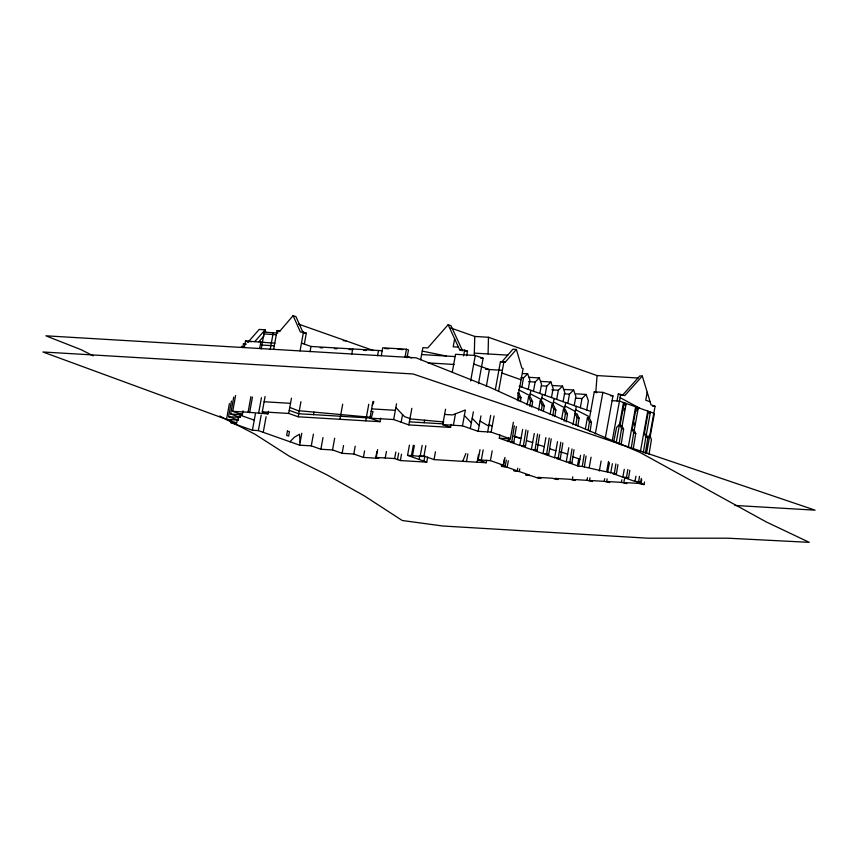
<?xml version="1.0" encoding="UTF-8"?>
<svg xmlns="http://www.w3.org/2000/svg" width="858" height="858" viewBox="0 0 858 858"><rect width="100%" height="100%" fill="white"/><g stroke="black" fill="none" stroke-linecap="round" stroke-linejoin="round"><path stroke-width="1.29" d="M419.423 459.556L419.423 455.941M474.26 355.469L474.764 336.443L450.6 327.928M488.095 353.946L488.459 337.269L474.764 336.443M595.806 392.117L597.071 375.568L488.459 337.269M516.366 426.533L513.835 442.278L511.818 441.57L514.35 425.825M518.35 400.89L518.983 396.954L517.975 394.841M520.366 401.608L520.999 397.672L518.993 393.436L517.728 392.985M527.981 430.63L525.45 446.375L523.434 445.667L525.965 429.922M529.761 406.306L530.598 401.051L528.592 396.814L530.609 397.533L532.625 401.769L531.778 407.014M539.607 434.727L537.076 450.482L535.049 449.764L537.58 434.019M541.377 410.403L542.224 405.148L540.208 400.911L542.224 401.63L544.24 405.866L543.393 411.111M551.222 438.824L548.691 454.579L546.675 453.861L549.206 438.116M552.788 415.808L553.839 409.255L551.823 405.008L553.85 405.727L555.855 409.963L554.804 416.527M562.837 442.932L560.306 458.676L558.29 457.957L560.821 442.213M564.189 421.224L565.454 413.352L563.449 409.116L565.465 409.824L567.481 414.06L566.216 421.932M574.034 449.646L571.932 462.773L569.905 462.054L572.018 448.938M575.815 425.321L577.08 417.449L575.064 413.213L577.08 413.921L579.096 418.157L577.831 426.029M617.91 464.607L616.43 473.788C604.987 471.643 593.629 469.058 582.282 466.42L584.18 454.611M588.191 429.686L589.457 421.814L587.44 417.578L589.457 418.286L591.473 422.522L590.014 431.617M584.309 467.138L586.089 456.038M614.414 473.08L615.883 463.899M619.047 444.208L621.578 428.464L620.066 425.289L623.959 403.85L623.509 402.52L616.194 442.76M621.074 444.927L623.594 429.182L622.093 426.008L625.986 404.568L625.536 403.228L625.064 405.791M629.815 470.195L628.56 478.067L626.533 477.359L627.799 469.487M631.177 448.487L633.697 432.743L632.196 429.568L636.089 408.129L635.639 406.799L628.324 447.039M633.193 449.206L635.724 433.462L634.212 430.276L638.105 408.837L637.655 407.507L636.958 411.336M641.312 478.41L640.679 482.346L638.663 481.628L639.5 476.383M643.296 452.767L645.827 437.022L644.315 433.837L648.208 412.408L647.758 411.068L640.443 451.319M645.313 453.474L647.844 437.73L646.331 434.556L650.235 413.116L649.774 411.786M624.56 478.592L623.852 482.518L638.577 483.397L644.068 484.62L644.497 481.981M649.023 454.29L651.404 439.789L650.257 436.143L654.15 414.704L653.817 413.213L619.465 401.094L612.108 400.654M237.355 419.004L236.636 422.951L226.533 419.39L229.408 403.603M238.91 416.173L238.202 420.088L228.603 416.698L231.446 401.072M240.969 413.492L240.261 417.396L230.663 414.017L233.741 397.082M242.739 347.587L243.447 343.672L246.042 343.833M377.638 449.624L376.222 457.443L378.743 458.333L363.395 457.411L353.796 454.032L342.138 453.324L332.539 449.946L320.881 449.249L311.282 445.86L299.614 445.163L258.365 430.609L252.424 430.255L230.705 422.597L231.167 420.066M243.039 410.8L242.331 414.714L232.733 411.325L235.607 395.484M244.337 347.479L245.517 340.991L274.914 343.189M268.479 411.272L268.007 413.878L248.08 412.248L250.922 396.611M259.674 348.423L260.864 341.902M249.592 412.784L252.434 397.147M261.197 348.949L264.243 332.185L277.949 333.011M252.424 430.255L255.448 413.599M258.601 413.32L261.443 397.683M270.195 349.485L273.241 332.722M258.365 430.609L261.197 414.982M268.007 413.878L262.28 411.861L265.079 396.514M273.638 349.378L277.048 330.609L280.126 330.791L293.114 315.658L295.978 316.666L303.239 333.011M263.245 432.335L266.087 416.698M380.673 418.211L380.04 421.696L298.198 416.795L288.685 413.438L291.452 398.209M300.053 350.879L303.453 332.185L300.375 332.003L293.114 315.658M304.322 344.112L306.306 333.194L303.453 332.185M298.198 416.795L300.944 401.683M310.028 351.705L310.982 346.46L301.469 343.103M299.614 445.163L301.78 433.215M311.282 445.86L313.406 434.137M320.881 449.249L323.005 437.526M332.539 449.946L334.674 438.224M339.94 419.294L342.685 404.193M351.769 354.204L352.724 348.959M342.138 453.324L343.554 445.516M353.796 454.032L355.223 446.214M365.744 420.838L368.768 404.236M377.574 355.748L378.528 350.504M380.04 421.696L369.937 418.136L372.994 401.351M381.295 355.662L382.722 347.801L406.456 349.217L408.483 349.925L407.046 357.797M363.395 457.411L364.586 450.9M375.675 458.151L376.855 451.63M385.221 457.979L386.411 451.469M451.126 424.345L450.579 427.402L408.837 424.903L393.683 419.551L396.535 403.818M405.03 357.089L406.456 349.217M401.169 422.2L402.563 414.575M427.681 457.089L426.758 462.14L400.364 460.564L394.637 458.547L395.817 452.027M397.501 459.556L398.68 453.035M400.364 460.564L401.512 454.247M408.837 424.903L411.84 408.344M420.667 359.813L422.876 347.651L427.777 347.94L448.133 324.721L450.997 325.729L462.569 350.868M426.758 462.14L407.561 455.373L409.416 445.173M422.157 445.42L420.259 455.834L422.286 456.553L411.454 455.609L413.341 445.184M412.462 455.963L414.35 445.538M486.668 460.306L486.229 462.741L434.051 459.62L423.949 456.059L425.836 445.634M423.895 461.132L424.839 455.92M454.633 338.846L453.185 346.825L458.451 347.136M434.051 459.62L435.467 451.801M450.579 427.402L442.749 424.635L445.549 409.212M452.316 371.954L455.534 354.3L475.278 355.48L483.108 358.247L478.474 383.719M463.567 355.909L464.618 350.15L459.706 349.86L448.133 324.721M453.389 425.278L455.469 413.803M466.645 355.77L467.481 351.158L464.618 350.15M513.363 422.275L510.338 438.888L491.141 432.121L478.153 431.338L462.494 425.825L465.368 409.985L452.574 414.918L444.594 414.446M470.645 380.963L475.278 355.48M470.323 428.582L473.359 411.872M466.484 461.561L467.867 453.914M478.153 431.338L480.952 415.916M486.304 386.486L489.382 369.541L473.723 364.017M477.123 462.194L478.507 454.547M486.229 462.741L478.142 459.888L479.997 449.699M481.317 460.081L483.172 449.882M487.666 431.917L490.669 415.422M495.366 389.532L500.45 361.572L505.19 362.226L516.387 349.431L521.857 368.103L523.123 368.554L517.342 400.375M491.141 432.121L494.079 415.948M498.573 391.227L503.925 361.786M504.976 457.443L503.56 465.261L490.422 460.628L492.192 450.879M509.309 439.285L508.891 441.613L499.292 438.234L499.892 434.909M503.12 465.83L504.3 459.309M508.848 437.419L508.129 441.344L511.818 441.57M517.975 393.071L518.993 393.436M517.739 468.211L517.267 470.817L507.164 467.256L501.458 466.323L505.137 466.538L506.327 460.027M507.164 467.256L508.344 460.735M521.836 387.119L523.509 377.938L527.659 373.82L529.912 380.191L528.238 389.371M523.434 445.667L519.755 445.441L522.661 429.44M527.112 404.955L528.592 396.814M530.845 390.293L529.579 397.297L528.571 396.932M533.462 391.216L535.124 382.035L539.285 377.917L541.527 384.287L539.854 393.468M572.758 476.823L572.286 479.429L575.31 480.501L569.83 479.29L555.094 478.399L558.129 479.472L555.673 479.322L552.638 478.26L537.902 477.38L540.937 478.442L538.481 478.292L531.413 475.804L525.707 474.871L529.386 475.085L519.283 471.525L519.755 468.94M535.049 449.764L531.37 449.538L534.287 433.505M538.513 410.242L540.208 400.911M541.216 401.276L542.471 394.39M545.077 395.313L546.75 386.132L550.9 382.014L553.142 388.384L551.48 397.565M546.675 453.861L542.985 453.646L545.903 437.601M550.128 414.339L551.823 405.008M552.831 405.373L554.086 398.487M556.692 399.41L558.365 390.229L562.516 386.111L564.768 392.481L563.095 401.662M558.29 457.957L554.611 457.743L557.528 441.634M561.55 419.519L563.449 409.116M564.457 409.47L565.701 402.584M567.814 403.324L569.476 394.144L573.627 390.025L575.879 396.407L574.206 405.587M569.905 462.054L566.226 461.84L568.79 447.726M572.972 424.721L576.308 406.327M580.308 407.743L581.981 398.552L586.132 394.444L588.384 400.815L586.711 409.995M577.466 465.797L578.732 458.805M582.282 466.42L578.603 466.205L580.566 455.384M585.381 428.882L587.44 417.578M588.073 417.792L588.363 416.173L575.686 409.77M589.457 418.286L594.262 391.849L602.863 392.363L612.966 395.935L605.233 438.449M589.221 467.428L591.076 457.207M595.313 433.891L602.863 392.363M589.95 477.842L589.467 480.459L592.503 481.531L587.011 480.319L587.494 477.702M599.324 470.988L601.126 461.046M617.009 400.943L618.275 394.036L624.763 395.613L642.299 376.061L651.04 404.869L655.072 406.295L646.503 453.453M607.132 478.882L606.66 481.488L609.695 482.561L604.204 481.349L604.675 478.732M606.681 471.439L608.494 461.486M612.204 441.044L620.72 394.187M610.724 472.855L612.398 463.695M624.141 410.896L624.603 408.344M623.852 482.518L626.876 483.59L621.396 482.378L621.868 479.751M626.533 477.359L622.854 477.134L624.281 469.283M634.405 425.386L634.866 422.833M647.2 392.245L645.752 400.236L650.085 401.759M638.663 481.628L634.974 481.413L635.928 476.179M641.033 483.547L641.752 479.622M607.7 471.793L609.523 462.676M613.695 441.827L616.559 427.499L619.562 424.227M313.481 414.629L313.985 412.108M424.12 422.726L424.624 420.206M462.709 461.336L465.883 453.507M372.286 405.212L373.884 401.726M371.224 418.211L373.058 411.486L371.171 411.379M247.994 342.224L259.191 329.429L265.122 329.783L265.851 332.271M254.794 341.602L265.122 329.783M258.88 341.795L264.007 335.928M622.307 395.463L639.843 375.922L642.299 376.061M647.618 437.376L649.871 434.92M289.983 441.763L294.283 437.29L299.463 434.245L300.139 442.299M734.845 505.448L815.1 510.167L413.073 373.97L42.9 351.984L231.349 421.181M304.268 333.076L306.306 333.194M263.921 333.966L276.448 334.717M516.387 349.431L512.912 349.217L501.716 362.022L505.19 362.226M343.318 340.68L345.956 340.841M465.025 351.008L467.481 351.158M474.41 353.131L507.839 355.137M384.749 348.509L388.706 348.745M397.93 349.303L403.206 349.614M245.474 341.334L251.405 341.688M310.982 346.46L382.218 350.729M320.216 347.747L322.64 347.898M334.395 348.605L337.065 348.756M349.067 349.474L351.726 349.635M363.728 350.354L366.387 350.514M261.904 345.045L274.442 345.795M421.61 354.558L454.794 356.553M480.544 358.086L483.108 358.247M428.013 362.902L454.096 364.457M597.071 375.568L638.138 378.024M485.542 369.305L502.38 370.313M522.629 373.52L527.659 373.82M529.214 377.316L539.285 377.917M520.892 377.777L523.509 377.938M540.84 381.413L550.9 382.014M528.582 381.638L535.124 382.035M552.455 385.51L562.516 386.111M541.505 385.821L546.75 386.132M563.567 389.425L573.627 390.025M551.823 389.832L558.365 390.229M610.51 395.785L612.966 395.935M576.072 393.833L586.132 394.444M564.242 393.833L569.476 394.144M575.439 398.166L581.981 398.552M652.616 406.156L655.072 406.295M264.125 401.748L290.519 403.335M371.621 408.88L395.356 410.306M371.214 418.082L298.745 413.749L289.232 410.392M369.937 418.136L393.683 419.551M262.28 411.861L288.685 413.438M232.733 411.325L248.08 412.248M409.384 421.846L443.414 423.884M442.749 424.635L462.494 425.825M230.663 414.017L242.331 414.714M228.603 416.698L240.261 417.396M226.533 419.39L238.202 420.088M499.292 438.234L510.338 438.888M230.705 422.597L236.636 422.951M513.835 442.278L510.156 442.063L519.755 445.441M525.45 446.375L521.771 446.16L531.37 449.538M537.076 450.482L533.386 450.257L542.985 453.646M548.691 454.579L545.012 454.354L554.611 457.743M560.306 458.676L556.628 458.451L566.226 461.84M571.932 462.773L568.243 462.548L578.603 466.205M420.259 455.834L423.949 456.059M407.561 455.373L411.454 455.609M478.142 459.888L490.422 460.628M376.222 457.443L394.637 458.547M503.56 465.261L501.104 465.111L505.137 466.538M616.43 473.788L612.751 473.573L622.854 477.134M517.267 470.817L513.577 470.592L519.283 471.525M628.56 478.067L624.871 477.852L634.974 481.413M640.679 482.346L637.001 482.121L644.068 484.62M572.286 479.429L587.011 480.319M589.467 480.459L604.204 481.349M606.66 481.488L621.396 482.378M409.931 418.865L443.779 421.964M299.292 410.767L371.342 417.353M422.243 351.104L446.428 356.049M513.781 436.175L521.02 438.449L514.961 436.668M526.597 440.647L532.636 442.546M537.011 444.369L544.262 446.653M560.381 451.844L567.631 454.118M549.839 448.841L555.877 450.75M618.275 394.036L621.299 395.109M594.262 391.849L596.793 392.75M623.959 403.85L625.986 404.568M636.089 408.129L638.105 408.837M648.208 412.408L650.235 413.116M459.706 349.86L461.615 350.525M501.887 373.005L521.085 379.772M519.229 386.197L590.712 411.411M620.066 425.289L622.093 426.008M632.196 429.568L634.212 430.276M644.315 433.837L646.331 434.556M621.578 428.464L623.594 429.182M633.697 432.743L635.724 433.462M645.827 437.022L647.844 437.73M406.66 356.242L411.69 358.011M518.983 396.954L520.999 397.672M530.598 401.051L532.625 401.769M542.224 405.148L544.24 405.866M553.839 409.255L555.855 409.963M565.454 413.352L567.481 414.06M577.08 417.449L579.096 418.157M589.457 421.814L591.473 422.522M298.595 324.131L373.455 350.536M277.048 330.609L279.912 331.617M245.517 340.991L247.919 341.838M572.962 456.767L579.869 459.212M243.447 343.672L245.849 344.519M241.388 346.364L243.779 347.211M409.985 418.543L404.515 416.623L395.86 407.561M239.779 415.036L254.268 420.141M289.779 407.411L299.228 411.121M93.168 355.856L81.338 349.785L45.839 335.81L416.012 357.807L489.071 386.947L526.104 403.796L639.95 452.402L766.355 521.986L809.255 542.342L728.185 538.213L647.897 538.191L442.771 525.997L402.252 520.506L364.414 495.924L327.037 474.924L289.757 456.488L255.094 434.298L219.712 416.001M565.079 406.027L575.386 411.422M553.464 401.93L564.746 407.84M541.838 397.833L553.131 403.743M530.223 393.736L541.516 399.646M518.586 389.757L529.869 395.667M620.098 397.64L639.886 408.301M489.017 424.485L492.192 426.362M480.03 421.021L488.717 426.158M472.2 418.264L479.204 425.589M464.371 415.497L471.364 422.822M287.451 431.07L286.669 435.371L288.653 436.068L289.436 431.767L287.451 431.07"/></g></svg>
